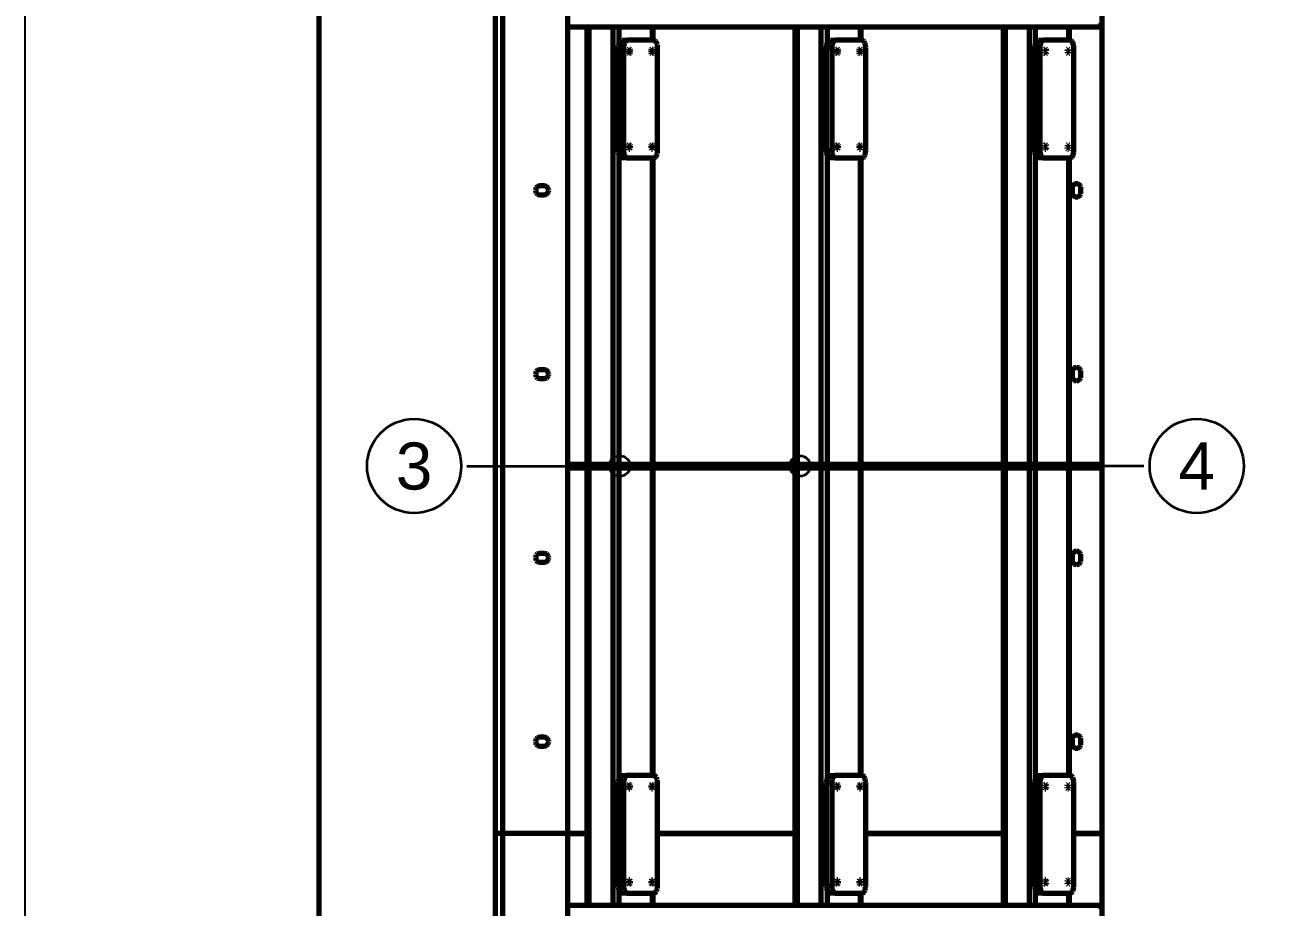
# Model space of a CAD drawing. Header units: millimetres. Extents: x 0 to 599, y 0 to 420.
# Drawn here: x 0 to 84.6, y 275 to 335 of the extents above; entities that cross this region are included whole.
import ezdxf
from ezdxf.enums import TextEntityAlignment as Align

# ---------------------------------------------------------------- set-up
doc = ezdxf.new("R2010")
doc.units = ezdxf.units.MM
doc.styles.add('GOST', font='Arial')

msp = doc.modelspace()

# ---------------------------------------------------------------- linework, layer by layer
at = {"color": 1, "lineweight": 70}
for p, q in [((32, 342.5), (32, 280)), ((32.5, 342.5), (32.5, 280)), ((36.95, 280), (36.95, 342.5)), ((73.322, 280), (73.322, 342.5)), ((73.259, 334.875), (73.259, 335.125)), ((36.95, 334.875), (73.259, 334.875)), ((38.243, 334.875), (38.243, 305.125)), ((38.389, 334.875), (38.389, 305.125)), ((40.017, 334.875), (40.017, 305.125)), ((40.429, 334.875), (40.429, 333.668)), ((42.695, 334.875), (42.695, 333.95)), ((42.738, 334.875), (42.738, 333.95)), ((52.407, 334.875), (52.407, 305.125)), ((52.552, 334.875), (52.552, 305.125)), ((54.181, 334.875), (54.181, 305.125)), ((54.592, 334.875), (54.592, 333.668)), ((56.859, 334.875), (56.859, 333.95)), ((56.901, 334.875), (56.901, 333.95)), ((66.57, 334.875), (66.57, 305.125)), ((66.716, 334.875), (66.716, 305.125)), ((68.344, 334.875), (68.344, 305.125)), ((68.756, 334.875), (68.756, 333.668)), ((71.022, 334.875), (71.022, 333.95)), ((71.065, 334.875), (71.065, 333.95)), ((40.403, 333.45), (40.408, 333.548)), ((40.403, 326.45), (40.403, 333.45)), ((40.746, 333.45), (40.403, 333.45)), ((40.408, 333.548), (40.423, 333.641)), ((40.423, 333.641), (40.446, 333.728)), ((40.446, 333.728), (40.478, 333.804)), ((40.478, 333.804), (40.518, 333.866)), ((40.518, 333.866), (40.562, 333.912)), ((40.562, 333.912), (40.61, 333.94)), ((40.61, 333.94), (40.661, 333.95)), ((40.661, 333.95), (41.003, 333.95)), ((40.751, 333.548), (40.746, 333.45)), ((40.746, 333.45), (40.746, 326.45)), ((40.766, 333.641), (40.751, 333.548)), ((40.789, 333.728), (40.766, 333.641)), ((40.821, 333.804), (40.789, 333.728)), ((40.86, 333.866), (40.821, 333.804)), ((40.905, 333.912), (40.86, 333.866)), ((40.953, 333.94), (40.905, 333.912)), ((41.003, 333.95), (40.953, 333.94)), ((42.806, 333.95), (41.003, 333.95)), ((42.856, 333.94), (42.806, 333.95)), ((42.905, 333.912), (42.856, 333.94)), ((42.949, 333.866), (42.905, 333.912)), ((42.988, 333.804), (42.949, 333.866)), ((43.02, 333.728), (42.988, 333.804)), ((43.044, 333.641), (43.02, 333.728)), ((43.059, 333.548), (43.044, 333.641)), ((43.064, 333.45), (43.059, 333.548)), ((43.064, 326.45), (43.064, 333.45)), ((54.567, 333.45), (54.572, 333.548)), ((54.567, 326.45), (54.567, 333.45)), ((54.909, 333.45), (54.567, 333.45)), ((54.572, 333.548), (54.586, 333.641)), ((54.586, 333.641), (54.61, 333.728)), ((54.61, 333.728), (54.642, 333.804)), ((54.642, 333.804), (54.681, 333.866)), ((54.681, 333.866), (54.726, 333.912)), ((54.726, 333.912), (54.774, 333.94)), ((54.774, 333.94), (54.824, 333.95)), ((54.824, 333.95), (55.167, 333.95)), ((54.914, 333.548), (54.909, 333.45)), ((54.909, 333.45), (54.909, 326.45)), ((54.929, 333.641), (54.914, 333.548)), ((54.953, 333.728), (54.929, 333.641)), ((54.985, 333.804), (54.953, 333.728)), ((55.024, 333.866), (54.985, 333.804)), ((55.068, 333.912), (55.024, 333.866)), ((55.117, 333.94), (55.068, 333.912)), ((55.167, 333.95), (55.117, 333.94)), ((56.97, 333.95), (55.167, 333.95)), ((57.02, 333.94), (56.97, 333.95)), ((57.068, 333.912), (57.02, 333.94)), ((57.113, 333.866), (57.068, 333.912)), ((57.152, 333.804), (57.113, 333.866)), ((57.184, 333.728), (57.152, 333.804)), ((57.208, 333.641), (57.184, 333.728)), ((57.222, 333.548), (57.208, 333.641)), ((57.227, 333.45), (57.222, 333.548)), ((57.227, 326.45), (57.227, 333.45)), ((68.73, 333.45), (68.735, 333.548)), ((68.73, 326.45), (68.73, 333.45)), ((69.073, 333.45), (68.73, 333.45)), ((68.735, 333.548), (68.75, 333.641)), ((68.75, 333.641), (68.774, 333.728)), ((68.774, 333.728), (68.806, 333.804)), ((68.806, 333.804), (68.845, 333.866)), ((68.845, 333.866), (68.889, 333.912)), ((68.889, 333.912), (68.937, 333.94)), ((68.937, 333.94), (68.988, 333.95)), ((68.988, 333.95), (69.331, 333.95)), ((69.078, 333.548), (69.073, 333.45)), ((69.073, 333.45), (69.073, 326.45)), ((69.093, 333.641), (69.078, 333.548)), ((69.116, 333.728), (69.093, 333.641)), ((69.148, 333.804), (69.116, 333.728)), ((69.187, 333.866), (69.148, 333.804)), ((69.232, 333.912), (69.187, 333.866)), ((69.28, 333.94), (69.232, 333.912)), ((69.331, 333.95), (69.28, 333.94)), ((71.133, 333.95), (69.331, 333.95)), ((71.183, 333.94), (71.133, 333.95)), ((71.232, 333.912), (71.183, 333.94)), ((71.276, 333.866), (71.232, 333.912)), ((71.315, 333.804), (71.276, 333.866)), ((71.347, 333.728), (71.315, 333.804)), ((71.371, 333.641), (71.347, 333.728)), ((71.386, 333.548), (71.371, 333.641)), ((71.391, 333.45), (71.386, 333.548)), ((71.391, 326.45), (71.391, 333.45)), ((41.055, 333.262), (41.049, 333.2)), ((41.049, 333.2), (41.055, 333.138)), ((41.073, 333.315), (41.055, 333.262)), ((41.055, 333.138), (41.073, 333.085)), ((41.1, 333.35), (41.073, 333.315)), ((41.073, 333.085), (41.1, 333.05)), ((41.132, 333.362), (41.1, 333.35)), ((41.1, 333.05), (41.132, 333.037)), ((41.164, 333.35), (41.132, 333.362)), ((41.132, 333.037), (41.164, 333.05)), ((41.191, 333.315), (41.164, 333.35)), ((41.164, 333.05), (41.191, 333.085)), ((41.21, 333.262), (41.191, 333.315)), ((41.191, 333.085), (41.21, 333.138)), ((41.216, 333.2), (41.21, 333.262)), ((41.21, 333.138), (41.216, 333.2)), ((42.6, 333.262), (42.594, 333.2)), ((42.594, 333.2), (42.6, 333.138)), ((42.618, 333.315), (42.6, 333.262)), ((42.6, 333.138), (42.618, 333.085)), ((42.645, 333.35), (42.618, 333.315)), ((42.618, 333.085), (42.645, 333.05)), ((42.677, 333.362), (42.645, 333.35)), ((42.645, 333.05), (42.677, 333.037)), ((42.709, 333.35), (42.677, 333.362)), ((42.677, 333.037), (42.709, 333.05)), ((42.737, 333.315), (42.709, 333.35)), ((42.709, 333.05), (42.737, 333.085)), ((42.755, 333.262), (42.737, 333.315)), ((42.737, 333.085), (42.755, 333.138)), ((42.761, 333.2), (42.755, 333.262)), ((42.755, 333.138), (42.761, 333.2)), ((55.218, 333.262), (55.212, 333.2)), ((55.212, 333.2), (55.218, 333.138)), ((55.237, 333.315), (55.218, 333.262)), ((55.218, 333.138), (55.237, 333.085)), ((55.264, 333.35), (55.237, 333.315)), ((55.237, 333.085), (55.264, 333.05)), ((55.296, 333.362), (55.264, 333.35)), ((55.264, 333.05), (55.296, 333.037)), ((55.328, 333.35), (55.296, 333.362)), ((55.296, 333.037), (55.328, 333.05)), ((55.355, 333.315), (55.328, 333.35)), ((55.328, 333.05), (55.355, 333.085)), ((55.373, 333.262), (55.355, 333.315)), ((55.355, 333.085), (55.373, 333.138)), ((55.379, 333.2), (55.373, 333.262)), ((55.373, 333.138), (55.379, 333.2)), ((56.764, 333.262), (56.757, 333.2)), ((56.757, 333.2), (56.764, 333.138)), ((56.782, 333.315), (56.764, 333.262)), ((56.764, 333.138), (56.782, 333.085)), ((56.809, 333.35), (56.782, 333.315)), ((56.782, 333.085), (56.809, 333.05)), ((56.841, 333.362), (56.809, 333.35)), ((56.809, 333.05), (56.841, 333.037)), ((56.873, 333.35), (56.841, 333.362)), ((56.841, 333.037), (56.873, 333.05)), ((56.9, 333.315), (56.873, 333.35)), ((56.873, 333.05), (56.9, 333.085)), ((56.918, 333.262), (56.9, 333.315)), ((56.9, 333.085), (56.918, 333.138)), ((56.925, 333.2), (56.918, 333.262)), ((56.918, 333.138), (56.925, 333.2)), ((69.382, 333.262), (69.376, 333.2)), ((69.376, 333.2), (69.382, 333.138)), ((69.4, 333.315), (69.382, 333.262)), ((69.382, 333.138), (69.4, 333.085)), ((69.427, 333.35), (69.4, 333.315)), ((69.4, 333.085), (69.427, 333.05)), ((69.459, 333.362), (69.427, 333.35)), ((69.427, 333.05), (69.459, 333.037)), ((69.491, 333.35), (69.459, 333.362)), ((69.459, 333.037), (69.491, 333.05)), ((69.518, 333.315), (69.491, 333.35)), ((69.491, 333.05), (69.518, 333.085)), ((69.537, 333.262), (69.518, 333.315)), ((69.518, 333.085), (69.537, 333.138)), ((69.543, 333.2), (69.537, 333.262)), ((69.537, 333.138), (69.543, 333.2)), ((70.927, 333.262), (70.921, 333.2)), ((70.921, 333.2), (70.927, 333.138)), ((70.945, 333.315), (70.927, 333.262)), ((70.927, 333.138), (70.945, 333.085)), ((70.972, 333.35), (70.945, 333.315)), ((70.945, 333.085), (70.972, 333.05)), ((71.004, 333.362), (70.972, 333.35)), ((70.972, 333.05), (71.004, 333.037)), ((71.036, 333.35), (71.004, 333.362)), ((71.004, 333.037), (71.036, 333.05)), ((71.064, 333.315), (71.036, 333.35)), ((71.036, 333.05), (71.064, 333.085)), ((71.082, 333.262), (71.064, 333.315)), ((71.064, 333.085), (71.082, 333.138)), ((71.088, 333.2), (71.082, 333.262)), ((71.082, 333.138), (71.088, 333.2)), ((41.055, 326.762), (41.049, 326.7)), ((41.049, 326.7), (41.055, 326.638)), ((41.073, 326.815), (41.055, 326.762)), ((41.055, 326.638), (41.073, 326.585)), ((41.1, 326.85), (41.073, 326.815)), ((41.132, 326.862), (41.1, 326.85)), ((41.164, 326.85), (41.132, 326.862)), ((41.191, 326.815), (41.164, 326.85)), ((41.21, 326.762), (41.191, 326.815)), ((41.191, 326.585), (41.21, 326.638)), ((41.216, 326.7), (41.21, 326.762)), ((41.21, 326.638), (41.216, 326.7)), ((42.6, 326.762), (42.594, 326.7)), ((42.594, 326.7), (42.6, 326.638)), ((42.618, 326.815), (42.6, 326.762)), ((42.6, 326.638), (42.618, 326.585)), ((42.645, 326.85), (42.618, 326.815)), ((42.677, 326.862), (42.645, 326.85)), ((42.709, 326.85), (42.677, 326.862)), ((42.737, 326.815), (42.709, 326.85)), ((42.755, 326.762), (42.737, 326.815)), ((42.737, 326.585), (42.755, 326.638)), ((42.761, 326.7), (42.755, 326.762)), ((42.755, 326.638), (42.761, 326.7)), ((55.218, 326.762), (55.212, 326.7)), ((55.212, 326.7), (55.218, 326.638)), ((55.237, 326.815), (55.218, 326.762)), ((55.218, 326.638), (55.237, 326.585)), ((55.264, 326.85), (55.237, 326.815)), ((55.296, 326.862), (55.264, 326.85)), ((55.328, 326.85), (55.296, 326.862)), ((55.355, 326.815), (55.328, 326.85)), ((55.373, 326.762), (55.355, 326.815)), ((55.355, 326.585), (55.373, 326.638)), ((55.379, 326.7), (55.373, 326.762)), ((55.373, 326.638), (55.379, 326.7)), ((56.764, 326.762), (56.757, 326.7)), ((56.757, 326.7), (56.764, 326.638)), ((56.782, 326.815), (56.764, 326.762)), ((56.764, 326.638), (56.782, 326.585)), ((56.809, 326.85), (56.782, 326.815)), ((56.841, 326.862), (56.809, 326.85)), ((56.873, 326.85), (56.841, 326.862)), ((56.9, 326.815), (56.873, 326.85)), ((56.918, 326.762), (56.9, 326.815)), ((56.9, 326.585), (56.918, 326.638)), ((56.925, 326.7), (56.918, 326.762)), ((56.918, 326.638), (56.925, 326.7)), ((69.382, 326.762), (69.376, 326.7)), ((69.376, 326.7), (69.382, 326.638)), ((69.4, 326.815), (69.382, 326.762)), ((69.382, 326.638), (69.4, 326.585)), ((69.427, 326.85), (69.4, 326.815)), ((69.459, 326.862), (69.427, 326.85)), ((69.491, 326.85), (69.459, 326.862)), ((69.518, 326.815), (69.491, 326.85)), ((69.537, 326.762), (69.518, 326.815)), ((69.518, 326.585), (69.537, 326.638)), ((69.543, 326.7), (69.537, 326.762)), ((69.537, 326.638), (69.543, 326.7)), ((70.927, 326.762), (70.921, 326.7)), ((70.921, 326.7), (70.927, 326.638)), ((70.945, 326.815), (70.927, 326.762)), ((70.927, 326.638), (70.945, 326.585)), ((70.972, 326.85), (70.945, 326.815)), ((71.004, 326.862), (70.972, 326.85)), ((71.036, 326.85), (71.004, 326.862)), ((71.064, 326.815), (71.036, 326.85)), ((71.082, 326.762), (71.064, 326.815)), ((71.064, 326.585), (71.082, 326.638)), ((71.088, 326.7), (71.082, 326.762)), ((71.082, 326.638), (71.088, 326.7)), ((40.408, 326.352), (40.403, 326.45)), ((40.403, 326.45), (40.746, 326.45)), ((40.423, 326.259), (40.408, 326.352)), ((40.446, 326.172), (40.423, 326.259)), ((40.429, 326.232), (40.429, 305.125)), ((40.478, 326.096), (40.446, 326.172)), ((40.518, 326.034), (40.478, 326.096)), ((40.562, 325.988), (40.518, 326.034)), ((40.61, 325.96), (40.562, 325.988)), ((40.661, 325.95), (40.61, 325.96)), ((41.003, 325.95), (40.661, 325.95)), ((40.746, 326.45), (40.751, 326.352)), ((40.751, 326.352), (40.766, 326.259)), ((40.766, 326.259), (40.789, 326.172)), ((40.789, 326.172), (40.821, 326.096)), ((40.821, 326.096), (40.86, 326.034)), ((40.86, 326.034), (40.905, 325.988)), ((40.905, 325.988), (40.953, 325.96)), ((40.953, 325.96), (41.003, 325.95)), ((41.003, 325.95), (42.806, 325.95)), ((41.073, 326.585), (41.1, 326.55)), ((41.1, 326.55), (41.132, 326.537)), ((41.132, 326.537), (41.164, 326.55)), ((41.164, 326.55), (41.191, 326.585)), ((42.618, 326.585), (42.645, 326.55)), ((42.645, 326.55), (42.677, 326.537)), ((42.677, 326.537), (42.709, 326.55)), ((42.695, 325.95), (42.695, 305.125)), ((42.709, 326.55), (42.737, 326.585)), ((42.738, 325.95), (42.738, 305.125)), ((42.806, 325.95), (42.856, 325.96)), ((42.856, 325.96), (42.905, 325.988)), ((42.905, 325.988), (42.949, 326.034)), ((42.949, 326.034), (42.988, 326.096)), ((42.988, 326.096), (43.02, 326.172)), ((43.02, 326.172), (43.044, 326.259)), ((43.044, 326.259), (43.059, 326.352)), ((43.059, 326.352), (43.064, 326.45)), ((54.572, 326.352), (54.567, 326.45)), ((54.567, 326.45), (54.909, 326.45)), ((54.586, 326.259), (54.572, 326.352)), ((54.61, 326.172), (54.586, 326.259)), ((54.592, 326.232), (54.592, 305.125)), ((54.642, 326.096), (54.61, 326.172)), ((54.681, 326.034), (54.642, 326.096)), ((54.726, 325.988), (54.681, 326.034)), ((54.774, 325.96), (54.726, 325.988)), ((54.824, 325.95), (54.774, 325.96)), ((55.167, 325.95), (54.824, 325.95)), ((54.909, 326.45), (54.914, 326.352)), ((54.914, 326.352), (54.929, 326.259)), ((54.929, 326.259), (54.953, 326.172)), ((54.953, 326.172), (54.985, 326.096)), ((54.985, 326.096), (55.024, 326.034)), ((55.024, 326.034), (55.068, 325.988)), ((55.068, 325.988), (55.117, 325.96)), ((55.117, 325.96), (55.167, 325.95)), ((55.167, 325.95), (56.97, 325.95)), ((55.237, 326.585), (55.264, 326.55)), ((55.264, 326.55), (55.296, 326.537)), ((55.296, 326.537), (55.328, 326.55)), ((55.328, 326.55), (55.355, 326.585)), ((56.782, 326.585), (56.809, 326.55)), ((56.809, 326.55), (56.841, 326.537)), ((56.841, 326.537), (56.873, 326.55)), ((56.859, 325.95), (56.859, 305.125)), ((56.873, 326.55), (56.9, 326.585)), ((56.901, 325.95), (56.901, 305.125)), ((56.97, 325.95), (57.02, 325.96)), ((57.02, 325.96), (57.068, 325.988)), ((57.068, 325.988), (57.113, 326.034)), ((57.113, 326.034), (57.152, 326.096)), ((57.152, 326.096), (57.184, 326.172)), ((57.184, 326.172), (57.208, 326.259)), ((57.208, 326.259), (57.222, 326.352)), ((57.222, 326.352), (57.227, 326.45)), ((68.735, 326.352), (68.73, 326.45)), ((68.73, 326.45), (69.073, 326.45)), ((68.75, 326.259), (68.735, 326.352)), ((68.774, 326.172), (68.75, 326.259)), ((68.756, 326.232), (68.756, 305.125)), ((68.806, 326.096), (68.774, 326.172)), ((68.845, 326.034), (68.806, 326.096)), ((68.889, 325.988), (68.845, 326.034)), ((68.937, 325.96), (68.889, 325.988)), ((68.988, 325.95), (68.937, 325.96)), ((69.331, 325.95), (68.988, 325.95)), ((69.073, 326.45), (69.078, 326.352)), ((69.078, 326.352), (69.093, 326.259)), ((69.093, 326.259), (69.116, 326.172)), ((69.116, 326.172), (69.148, 326.096)), ((69.148, 326.096), (69.187, 326.034)), ((69.187, 326.034), (69.232, 325.988)), ((69.232, 325.988), (69.28, 325.96)), ((69.28, 325.96), (69.331, 325.95)), ((69.331, 325.95), (71.133, 325.95)), ((69.4, 326.585), (69.427, 326.55)), ((69.427, 326.55), (69.459, 326.537)), ((69.459, 326.537), (69.491, 326.55)), ((69.491, 326.55), (69.518, 326.585)), ((70.945, 326.585), (70.972, 326.55)), ((70.972, 326.55), (71.004, 326.537)), ((71.004, 326.537), (71.036, 326.55)), ((71.022, 325.95), (71.022, 305.125)), ((71.036, 326.55), (71.064, 326.585)), ((71.065, 325.95), (71.065, 305.125)), ((71.133, 325.95), (71.183, 325.96)), ((71.183, 325.96), (71.232, 325.988)), ((71.232, 325.988), (71.276, 326.034)), ((71.276, 326.034), (71.315, 326.096)), ((71.315, 326.096), (71.347, 326.172)), ((71.347, 326.172), (71.371, 326.259)), ((71.371, 326.259), (71.386, 326.352)), ((71.386, 326.352), (71.391, 326.45)), ((71.33, 324.076), (71.287, 323.993)), ((71.396, 324.143), (71.33, 324.076)), ((71.48, 324.185), (71.396, 324.143)), ((71.572, 324.2), (71.48, 324.185)), ((71.665, 324.185), (71.572, 324.2)), ((71.749, 324.143), (71.665, 324.185)), ((71.815, 324.076), (71.749, 324.143)), ((71.858, 323.993), (71.815, 324.076)), ((34.765, 323.843), (34.75, 323.75)), ((34.75, 323.75), (34.765, 323.657)), ((34.807, 323.926), (34.765, 323.843)), ((34.765, 323.657), (34.807, 323.574)), ((34.874, 323.993), (34.807, 323.926)), ((34.807, 323.574), (34.874, 323.507)), ((34.957, 324.035), (34.874, 323.993)), ((34.874, 323.507), (34.957, 323.465)), ((35.05, 324.05), (34.957, 324.035)), ((34.957, 323.465), (35.05, 323.45)), ((35.35, 324.05), (35.05, 324.05)), ((35.05, 323.45), (35.35, 323.45)), ((35.443, 324.035), (35.35, 324.05)), ((35.35, 323.45), (35.443, 323.465)), ((35.526, 323.993), (35.443, 324.035)), ((35.443, 323.465), (35.526, 323.507)), ((35.593, 323.926), (35.526, 323.993)), ((35.526, 323.507), (35.593, 323.574)), ((35.635, 323.843), (35.593, 323.926)), ((35.593, 323.574), (35.635, 323.657)), ((35.65, 323.75), (35.635, 323.843)), ((35.635, 323.657), (35.65, 323.75)), ((71.287, 323.993), (71.272, 323.9)), ((71.272, 323.9), (71.272, 323.6)), ((71.272, 323.6), (71.287, 323.507)), ((71.287, 323.507), (71.33, 323.424)), ((71.33, 323.424), (71.396, 323.357)), ((71.396, 323.357), (71.48, 323.315)), ((71.48, 323.315), (71.572, 323.3)), ((71.572, 323.3), (71.665, 323.315)), ((71.665, 323.315), (71.749, 323.357)), ((71.749, 323.357), (71.815, 323.424)), ((71.815, 323.424), (71.858, 323.507)), ((71.872, 323.9), (71.858, 323.993)), ((71.858, 323.507), (71.872, 323.6)), ((71.872, 323.6), (71.872, 323.9)), ((34.807, 311.426), (34.765, 311.343)), ((34.874, 311.493), (34.807, 311.426)), ((34.957, 311.535), (34.874, 311.493)), ((35.05, 311.55), (34.957, 311.535)), ((35.35, 311.55), (35.05, 311.55)), ((35.443, 311.535), (35.35, 311.55)), ((35.526, 311.493), (35.443, 311.535)), ((35.593, 311.426), (35.526, 311.493)), ((35.635, 311.343), (35.593, 311.426)), ((71.287, 311.493), (71.272, 311.4)), ((71.272, 311.4), (71.272, 311.1)), ((71.33, 311.576), (71.287, 311.493)), ((71.396, 311.643), (71.33, 311.576)), ((71.48, 311.685), (71.396, 311.643)), ((71.572, 311.7), (71.48, 311.685)), ((71.665, 311.685), (71.572, 311.7)), ((71.749, 311.643), (71.665, 311.685)), ((71.815, 311.576), (71.749, 311.643)), ((71.858, 311.493), (71.815, 311.576)), ((71.872, 311.4), (71.858, 311.493)), ((71.872, 311.1), (71.872, 311.4)), ((34.765, 311.343), (34.75, 311.25)), ((34.75, 311.25), (34.765, 311.157)), ((34.765, 311.157), (34.807, 311.074)), ((34.807, 311.074), (34.874, 311.007)), ((34.874, 311.007), (34.957, 310.965)), ((34.957, 310.965), (35.05, 310.95)), ((35.05, 310.95), (35.35, 310.95)), ((35.35, 310.95), (35.443, 310.965)), ((35.443, 310.965), (35.526, 311.007)), ((35.526, 311.007), (35.593, 311.074)), ((35.593, 311.074), (35.635, 311.157)), ((35.65, 311.25), (35.635, 311.343)), ((35.635, 311.157), (35.65, 311.25)), ((71.272, 311.1), (71.287, 311.007)), ((71.287, 311.007), (71.33, 310.924)), ((71.33, 310.924), (71.396, 310.857)), ((71.396, 310.857), (71.48, 310.815)), ((71.48, 310.815), (71.572, 310.8)), ((71.572, 310.8), (71.665, 310.815)), ((71.665, 310.815), (71.749, 310.857)), ((71.749, 310.857), (71.815, 310.924)), ((71.815, 310.924), (71.858, 311.007)), ((71.858, 311.007), (71.872, 311.1)), ((36.95, 305.125), (73.259, 305.125)), ((36.95, 304.875), (73.259, 304.875)), ((38.243, 304.875), (38.243, 275.125)), ((38.389, 304.875), (38.389, 275.125)), ((40.017, 304.875), (40.017, 275.125)), ((40.429, 304.875), (40.429, 283.668)), ((42.695, 304.875), (42.695, 283.95)), ((42.738, 304.875), (42.738, 283.95)), ((52.407, 304.875), (52.407, 275.125)), ((52.552, 304.875), (52.552, 275.125)), ((54.181, 304.875), (54.181, 275.125)), ((54.592, 304.875), (54.592, 283.668)), ((56.859, 304.875), (56.859, 283.95)), ((56.901, 304.875), (56.901, 283.95)), ((66.57, 304.875), (66.57, 275.125)), ((66.716, 304.875), (66.716, 275.125)), ((68.344, 304.875), (68.344, 275.125)), ((68.756, 304.875), (68.756, 283.668)), ((71.022, 304.875), (71.022, 283.95)), ((71.065, 304.875), (71.065, 283.95)), ((73.259, 304.875), (73.259, 305.125)), ((34.765, 298.843), (34.75, 298.75)), ((34.75, 298.75), (34.765, 298.657)), ((34.807, 298.926), (34.765, 298.843)), ((34.874, 298.993), (34.807, 298.926)), ((34.957, 299.035), (34.874, 298.993)), ((35.05, 299.05), (34.957, 299.035)), ((35.35, 299.05), (35.05, 299.05)), ((35.443, 299.035), (35.35, 299.05)), ((35.526, 298.993), (35.443, 299.035)), ((35.593, 298.926), (35.526, 298.993)), ((35.635, 298.843), (35.593, 298.926)), ((35.65, 298.75), (35.635, 298.843)), ((35.635, 298.657), (35.65, 298.75)), ((71.287, 298.993), (71.272, 298.9)), ((71.272, 298.9), (71.272, 298.6)), ((71.33, 299.076), (71.287, 298.993)), ((71.396, 299.143), (71.33, 299.076)), ((71.48, 299.185), (71.396, 299.143)), ((71.572, 299.2), (71.48, 299.185)), ((71.665, 299.185), (71.572, 299.2)), ((71.749, 299.143), (71.665, 299.185)), ((71.815, 299.076), (71.749, 299.143)), ((71.858, 298.993), (71.815, 299.076)), ((71.872, 298.9), (71.858, 298.993)), ((71.872, 298.6), (71.872, 298.9)), ((34.765, 298.657), (34.807, 298.574)), ((34.807, 298.574), (34.874, 298.507)), ((34.874, 298.507), (34.957, 298.465)), ((34.957, 298.465), (35.05, 298.45)), ((35.05, 298.45), (35.35, 298.45)), ((35.35, 298.45), (35.443, 298.465)), ((35.443, 298.465), (35.526, 298.507)), ((35.526, 298.507), (35.593, 298.574)), ((35.593, 298.574), (35.635, 298.657)), ((71.272, 298.6), (71.287, 298.507)), ((71.287, 298.507), (71.33, 298.424)), ((71.33, 298.424), (71.396, 298.357)), ((71.396, 298.357), (71.48, 298.315)), ((71.48, 298.315), (71.572, 298.3)), ((71.572, 298.3), (71.665, 298.315)), ((71.665, 298.315), (71.749, 298.357)), ((71.749, 298.357), (71.815, 298.424)), ((71.815, 298.424), (71.858, 298.507)), ((71.858, 298.507), (71.872, 298.6)), ((34.765, 286.343), (34.75, 286.25)), ((34.75, 286.25), (34.765, 286.157)), ((34.807, 286.426), (34.765, 286.343)), ((34.765, 286.157), (34.807, 286.074)), ((34.874, 286.493), (34.807, 286.426)), ((34.807, 286.074), (34.874, 286.007)), ((34.957, 286.535), (34.874, 286.493)), ((34.874, 286.007), (34.957, 285.965)), ((35.05, 286.55), (34.957, 286.535)), ((35.35, 286.55), (35.05, 286.55)), ((35.443, 286.535), (35.35, 286.55)), ((35.526, 286.493), (35.443, 286.535)), ((35.443, 285.965), (35.526, 286.007)), ((35.593, 286.426), (35.526, 286.493)), ((35.526, 286.007), (35.593, 286.074)), ((35.635, 286.343), (35.593, 286.426)), ((35.593, 286.074), (35.635, 286.157)), ((35.65, 286.25), (35.635, 286.343)), ((35.635, 286.157), (35.65, 286.25)), ((71.287, 286.493), (71.272, 286.4)), ((71.272, 286.4), (71.272, 286.1)), ((71.272, 286.1), (71.287, 286.007)), ((71.33, 286.576), (71.287, 286.493)), ((71.287, 286.007), (71.33, 285.924)), ((71.396, 286.643), (71.33, 286.576)), ((71.48, 286.685), (71.396, 286.643)), ((71.572, 286.7), (71.48, 286.685)), ((71.665, 286.685), (71.572, 286.7)), ((71.749, 286.643), (71.665, 286.685)), ((71.815, 286.576), (71.749, 286.643)), ((71.858, 286.493), (71.815, 286.576)), ((71.815, 285.924), (71.858, 286.007)), ((71.872, 286.4), (71.858, 286.493)), ((71.858, 286.007), (71.872, 286.1)), ((71.872, 286.1), (71.872, 286.4)), ((34.957, 285.965), (35.05, 285.95)), ((35.05, 285.95), (35.35, 285.95)), ((35.35, 285.95), (35.443, 285.965)), ((71.33, 285.924), (71.396, 285.857)), ((71.396, 285.857), (71.48, 285.815)), ((71.48, 285.815), (71.572, 285.8)), ((71.572, 285.8), (71.665, 285.815)), ((71.665, 285.815), (71.749, 285.857)), ((71.749, 285.857), (71.815, 285.924)), ((40.403, 283.45), (40.408, 283.548)), ((40.408, 283.548), (40.423, 283.641)), ((40.423, 283.641), (40.446, 283.728)), ((40.446, 283.728), (40.478, 283.804)), ((40.478, 283.804), (40.518, 283.866)), ((40.518, 283.866), (40.562, 283.912)), ((40.562, 283.912), (40.61, 283.94)), ((40.61, 283.94), (40.661, 283.95)), ((40.661, 283.95), (41.003, 283.95)), ((40.751, 283.548), (40.746, 283.45)), ((40.766, 283.641), (40.751, 283.548)), ((40.789, 283.728), (40.766, 283.641)), ((40.821, 283.804), (40.789, 283.728)), ((40.86, 283.866), (40.821, 283.804)), ((40.905, 283.912), (40.86, 283.866)), ((40.953, 283.94), (40.905, 283.912)), ((41.003, 283.95), (40.953, 283.94)), ((42.806, 283.95), (41.003, 283.95)), ((42.856, 283.94), (42.806, 283.95)), ((42.905, 283.912), (42.856, 283.94)), ((42.949, 283.866), (42.905, 283.912)), ((42.988, 283.804), (42.949, 283.866)), ((43.02, 283.728), (42.988, 283.804)), ((43.044, 283.641), (43.02, 283.728)), ((43.059, 283.548), (43.044, 283.641)), ((43.064, 283.45), (43.059, 283.548)), ((54.567, 283.45), (54.572, 283.548)), ((54.572, 283.548), (54.586, 283.641)), ((54.586, 283.641), (54.61, 283.728)), ((54.61, 283.728), (54.642, 283.804)), ((54.642, 283.804), (54.681, 283.866)), ((54.681, 283.866), (54.726, 283.912)), ((54.726, 283.912), (54.774, 283.94)), ((54.774, 283.94), (54.824, 283.95)), ((54.824, 283.95), (55.167, 283.95)), ((54.914, 283.548), (54.909, 283.45)), ((54.929, 283.641), (54.914, 283.548)), ((54.953, 283.728), (54.929, 283.641)), ((54.985, 283.804), (54.953, 283.728)), ((55.024, 283.866), (54.985, 283.804)), ((55.068, 283.912), (55.024, 283.866)), ((55.117, 283.94), (55.068, 283.912)), ((55.167, 283.95), (55.117, 283.94)), ((56.97, 283.95), (55.167, 283.95)), ((57.02, 283.94), (56.97, 283.95)), ((57.068, 283.912), (57.02, 283.94)), ((57.113, 283.866), (57.068, 283.912)), ((57.152, 283.804), (57.113, 283.866)), ((57.184, 283.728), (57.152, 283.804)), ((57.208, 283.641), (57.184, 283.728)), ((57.222, 283.548), (57.208, 283.641)), ((57.227, 283.45), (57.222, 283.548)), ((68.73, 283.45), (68.735, 283.548)), ((68.735, 283.548), (68.75, 283.641)), ((68.75, 283.641), (68.774, 283.728)), ((68.774, 283.728), (68.806, 283.804)), ((68.806, 283.804), (68.845, 283.866)), ((68.845, 283.866), (68.889, 283.912)), ((68.889, 283.912), (68.937, 283.94)), ((68.937, 283.94), (68.988, 283.95)), ((68.988, 283.95), (69.331, 283.95)), ((69.078, 283.548), (69.073, 283.45)), ((69.093, 283.641), (69.078, 283.548)), ((69.116, 283.728), (69.093, 283.641)), ((69.148, 283.804), (69.116, 283.728)), ((69.187, 283.866), (69.148, 283.804)), ((69.232, 283.912), (69.187, 283.866)), ((69.28, 283.94), (69.232, 283.912)), ((69.331, 283.95), (69.28, 283.94)), ((71.133, 283.95), (69.331, 283.95)), ((71.183, 283.94), (71.133, 283.95)), ((71.232, 283.912), (71.183, 283.94)), ((71.276, 283.866), (71.232, 283.912)), ((71.315, 283.804), (71.276, 283.866)), ((71.347, 283.728), (71.315, 283.804)), ((71.371, 283.641), (71.347, 283.728)), ((71.386, 283.548), (71.371, 283.641)), ((71.391, 283.45), (71.386, 283.548)), ((40.403, 276.45), (40.403, 283.45)), ((40.746, 283.45), (40.403, 283.45)), ((40.746, 283.45), (40.746, 276.45)), ((41.055, 283.262), (41.049, 283.2)), ((41.049, 283.2), (41.055, 283.138)), ((41.073, 283.315), (41.055, 283.262)), ((41.055, 283.138), (41.073, 283.085)), ((41.1, 283.35), (41.073, 283.315)), ((41.073, 283.085), (41.1, 283.05)), ((41.132, 283.362), (41.1, 283.35)), ((41.1, 283.05), (41.132, 283.037)), ((41.164, 283.35), (41.132, 283.362)), ((41.132, 283.037), (41.164, 283.05)), ((41.191, 283.315), (41.164, 283.35)), ((41.164, 283.05), (41.191, 283.085)), ((41.21, 283.262), (41.191, 283.315)), ((41.191, 283.085), (41.21, 283.138)), ((41.216, 283.2), (41.21, 283.262)), ((41.21, 283.138), (41.216, 283.2)), ((42.6, 283.262), (42.594, 283.2)), ((42.594, 283.2), (42.6, 283.138)), ((42.618, 283.315), (42.6, 283.262)), ((42.6, 283.138), (42.618, 283.085)), ((42.645, 283.35), (42.618, 283.315)), ((42.618, 283.085), (42.645, 283.05)), ((42.677, 283.362), (42.645, 283.35)), ((42.645, 283.05), (42.677, 283.037)), ((42.709, 283.35), (42.677, 283.362)), ((42.677, 283.037), (42.709, 283.05)), ((42.737, 283.315), (42.709, 283.35)), ((42.709, 283.05), (42.737, 283.085)), ((42.755, 283.262), (42.737, 283.315)), ((42.737, 283.085), (42.755, 283.138)), ((42.761, 283.2), (42.755, 283.262)), ((42.755, 283.138), (42.761, 283.2)), ((43.064, 276.45), (43.064, 283.45)), ((54.567, 276.45), (54.567, 283.45)), ((54.909, 283.45), (54.567, 283.45)), ((54.909, 283.45), (54.909, 276.45)), ((55.218, 283.262), (55.212, 283.2)), ((55.212, 283.2), (55.218, 283.138)), ((55.237, 283.315), (55.218, 283.262)), ((55.218, 283.138), (55.237, 283.085)), ((55.264, 283.35), (55.237, 283.315)), ((55.237, 283.085), (55.264, 283.05)), ((55.296, 283.362), (55.264, 283.35)), ((55.264, 283.05), (55.296, 283.037)), ((55.328, 283.35), (55.296, 283.362)), ((55.296, 283.037), (55.328, 283.05)), ((55.355, 283.315), (55.328, 283.35)), ((55.328, 283.05), (55.355, 283.085)), ((55.373, 283.262), (55.355, 283.315)), ((55.355, 283.085), (55.373, 283.138)), ((55.379, 283.2), (55.373, 283.262)), ((55.373, 283.138), (55.379, 283.2)), ((56.764, 283.262), (56.757, 283.2)), ((56.757, 283.2), (56.764, 283.138)), ((56.782, 283.315), (56.764, 283.262)), ((56.764, 283.138), (56.782, 283.085)), ((56.809, 283.35), (56.782, 283.315)), ((56.782, 283.085), (56.809, 283.05)), ((56.841, 283.362), (56.809, 283.35)), ((56.809, 283.05), (56.841, 283.037)), ((56.873, 283.35), (56.841, 283.362)), ((56.841, 283.037), (56.873, 283.05)), ((56.9, 283.315), (56.873, 283.35)), ((56.873, 283.05), (56.9, 283.085)), ((56.918, 283.262), (56.9, 283.315)), ((56.9, 283.085), (56.918, 283.138)), ((56.925, 283.2), (56.918, 283.262)), ((56.918, 283.138), (56.925, 283.2)), ((57.227, 276.45), (57.227, 283.45)), ((68.73, 276.45), (68.73, 283.45)), ((69.073, 283.45), (68.73, 283.45)), ((69.073, 283.45), (69.073, 276.45)), ((69.382, 283.262), (69.376, 283.2)), ((69.376, 283.2), (69.382, 283.138)), ((69.4, 283.315), (69.382, 283.262)), ((69.382, 283.138), (69.4, 283.085)), ((69.427, 283.35), (69.4, 283.315)), ((69.4, 283.085), (69.427, 283.05)), ((69.459, 283.362), (69.427, 283.35)), ((69.427, 283.05), (69.459, 283.037)), ((69.491, 283.35), (69.459, 283.362)), ((69.459, 283.037), (69.491, 283.05)), ((69.518, 283.315), (69.491, 283.35)), ((69.491, 283.05), (69.518, 283.085)), ((69.537, 283.262), (69.518, 283.315)), ((69.518, 283.085), (69.537, 283.138)), ((69.543, 283.2), (69.537, 283.262)), ((69.537, 283.138), (69.543, 283.2)), ((70.927, 283.262), (70.921, 283.2)), ((70.921, 283.2), (70.927, 283.138)), ((70.945, 283.315), (70.927, 283.262)), ((70.927, 283.138), (70.945, 283.085)), ((70.972, 283.35), (70.945, 283.315)), ((70.945, 283.085), (70.972, 283.05)), ((71.004, 283.362), (70.972, 283.35)), ((70.972, 283.05), (71.004, 283.037)), ((71.036, 283.35), (71.004, 283.362)), ((71.004, 283.037), (71.036, 283.05)), ((71.064, 283.315), (71.036, 283.35)), ((71.036, 283.05), (71.064, 283.085)), ((71.082, 283.262), (71.064, 283.315)), ((71.064, 283.085), (71.082, 283.138)), ((71.088, 283.2), (71.082, 283.262)), ((71.082, 283.138), (71.088, 283.2)), ((71.391, 276.45), (71.391, 283.45)), ((32.003, 280), (32, 280)), ((32, 280), (32, 217.5)), ((32, 280), (32, 217.5)), ((32.003, 280), (32, 280)), ((32.013, 280), (32.003, 280)), ((32.013, 280), (32.003, 280)), ((32.028, 280), (32.013, 280)), ((32.028, 280), (32.013, 280)), ((32.05, 280), (32.028, 280)), ((32.05, 280), (32.028, 280)), ((32.077, 280), (32.05, 280)), ((32.077, 280), (32.05, 280)), ((32.109, 280), (32.077, 280)), ((32.109, 280), (32.077, 280)), ((32.146, 280), (32.109, 280)), ((32.146, 280), (32.109, 280)), ((32.188, 280), (32.146, 280)), ((32.188, 280), (32.146, 280)), ((32.234, 280), (32.188, 280)), ((32.234, 280), (32.188, 280)), ((32.283, 280), (32.234, 280)), ((32.283, 280), (32.234, 280)), ((32.335, 280), (32.283, 280)), ((32.335, 280), (32.283, 280)), ((32.389, 280), (32.335, 280)), ((32.389, 280), (32.335, 280)), ((32.444, 280), (32.389, 280)), ((32.444, 280), (32.389, 280)), ((32.5, 280), (32.444, 280)), ((32.5, 280), (32.444, 280)), ((36.95, 280), (32.5, 280)), ((36.95, 280), (32.5, 280)), ((32.5, 280), (32.5, 217.5)), ((36.95, 280), (38.243, 280)), ((38.243, 280), (36.95, 280)), ((36.95, 217.5), (36.95, 280)), ((43.064, 280), (52.552, 280)), ((52.552, 280), (43.064, 280)), ((57.227, 280), (66.716, 280)), ((66.716, 280), (57.227, 280)), ((71.391, 280), (73.322, 280)), ((73.322, 280), (71.391, 280)), ((73.322, 217.5), (73.322, 280)), ((41.055, 276.762), (41.049, 276.7)), ((41.049, 276.7), (41.055, 276.638)), ((41.073, 276.815), (41.055, 276.762)), ((41.1, 276.85), (41.073, 276.815)), ((41.132, 276.862), (41.1, 276.85)), ((41.164, 276.85), (41.132, 276.862)), ((41.191, 276.815), (41.164, 276.85)), ((41.21, 276.762), (41.191, 276.815)), ((41.216, 276.7), (41.21, 276.762)), ((41.21, 276.638), (41.216, 276.7)), ((42.6, 276.762), (42.594, 276.7)), ((42.594, 276.7), (42.6, 276.638)), ((42.618, 276.815), (42.6, 276.762)), ((42.645, 276.85), (42.618, 276.815)), ((42.677, 276.862), (42.645, 276.85)), ((42.709, 276.85), (42.677, 276.862)), ((42.737, 276.815), (42.709, 276.85)), ((42.755, 276.762), (42.737, 276.815)), ((42.761, 276.7), (42.755, 276.762)), ((42.755, 276.638), (42.761, 276.7)), ((55.218, 276.762), (55.212, 276.7)), ((55.212, 276.7), (55.218, 276.638)), ((55.237, 276.815), (55.218, 276.762)), ((55.264, 276.85), (55.237, 276.815)), ((55.296, 276.862), (55.264, 276.85)), ((55.328, 276.85), (55.296, 276.862)), ((55.355, 276.815), (55.328, 276.85)), ((55.373, 276.762), (55.355, 276.815)), ((55.379, 276.7), (55.373, 276.762)), ((55.373, 276.638), (55.379, 276.7)), ((56.764, 276.762), (56.757, 276.7)), ((56.757, 276.7), (56.764, 276.638)), ((56.782, 276.815), (56.764, 276.762)), ((56.809, 276.85), (56.782, 276.815)), ((56.841, 276.862), (56.809, 276.85)), ((56.873, 276.85), (56.841, 276.862)), ((56.9, 276.815), (56.873, 276.85)), ((56.918, 276.762), (56.9, 276.815)), ((56.925, 276.7), (56.918, 276.762)), ((56.918, 276.638), (56.925, 276.7)), ((69.382, 276.762), (69.376, 276.7)), ((69.376, 276.7), (69.382, 276.638)), ((69.4, 276.815), (69.382, 276.762)), ((69.427, 276.85), (69.4, 276.815)), ((69.459, 276.862), (69.427, 276.85)), ((69.491, 276.85), (69.459, 276.862)), ((69.518, 276.815), (69.491, 276.85)), ((69.537, 276.762), (69.518, 276.815)), ((69.543, 276.7), (69.537, 276.762)), ((69.537, 276.638), (69.543, 276.7)), ((70.927, 276.762), (70.921, 276.7)), ((70.921, 276.7), (70.927, 276.638)), ((70.945, 276.815), (70.927, 276.762)), ((70.972, 276.85), (70.945, 276.815)), ((71.004, 276.862), (70.972, 276.85)), ((71.036, 276.85), (71.004, 276.862)), ((71.064, 276.815), (71.036, 276.85)), ((71.082, 276.762), (71.064, 276.815)), ((71.088, 276.7), (71.082, 276.762)), ((71.082, 276.638), (71.088, 276.7)), ((40.408, 276.352), (40.403, 276.45)), ((40.403, 276.45), (40.746, 276.45)), ((40.423, 276.259), (40.408, 276.352)), ((40.446, 276.172), (40.423, 276.259)), ((40.429, 276.232), (40.429, 275.125)), ((40.478, 276.096), (40.446, 276.172)), ((40.518, 276.034), (40.478, 276.096)), ((40.562, 275.988), (40.518, 276.034)), ((40.61, 275.96), (40.562, 275.988)), ((40.661, 275.95), (40.61, 275.96)), ((41.003, 275.95), (40.661, 275.95)), ((40.746, 276.45), (40.751, 276.352)), ((40.751, 276.352), (40.766, 276.259)), ((40.766, 276.259), (40.789, 276.172)), ((40.789, 276.172), (40.821, 276.096)), ((40.821, 276.096), (40.86, 276.034)), ((40.86, 276.034), (40.905, 275.988)), ((40.905, 275.988), (40.953, 275.96)), ((40.953, 275.96), (41.003, 275.95)), ((41.003, 275.95), (42.806, 275.95)), ((41.055, 276.638), (41.073, 276.585)), ((41.073, 276.585), (41.1, 276.55)), ((41.1, 276.55), (41.132, 276.537)), ((41.132, 276.537), (41.164, 276.55)), ((41.164, 276.55), (41.191, 276.585)), ((41.191, 276.585), (41.21, 276.638)), ((42.6, 276.638), (42.618, 276.585)), ((42.618, 276.585), (42.645, 276.55)), ((42.645, 276.55), (42.677, 276.537)), ((42.677, 276.537), (42.709, 276.55)), ((42.695, 275.95), (42.695, 275.125)), ((42.709, 276.55), (42.737, 276.585)), ((42.737, 276.585), (42.755, 276.638)), ((42.738, 275.95), (42.738, 275.125)), ((42.806, 275.95), (42.856, 275.96)), ((42.856, 275.96), (42.905, 275.988)), ((42.905, 275.988), (42.949, 276.034)), ((42.949, 276.034), (42.988, 276.096)), ((42.988, 276.096), (43.02, 276.172)), ((43.02, 276.172), (43.044, 276.259)), ((43.044, 276.259), (43.059, 276.352)), ((43.059, 276.352), (43.064, 276.45)), ((54.572, 276.352), (54.567, 276.45)), ((54.567, 276.45), (54.909, 276.45)), ((54.586, 276.259), (54.572, 276.352)), ((54.61, 276.172), (54.586, 276.259)), ((54.592, 276.232), (54.592, 275.125)), ((54.642, 276.096), (54.61, 276.172)), ((54.681, 276.034), (54.642, 276.096)), ((54.726, 275.988), (54.681, 276.034)), ((54.774, 275.96), (54.726, 275.988)), ((54.824, 275.95), (54.774, 275.96)), ((55.167, 275.95), (54.824, 275.95)), ((54.909, 276.45), (54.914, 276.352)), ((54.914, 276.352), (54.929, 276.259)), ((54.929, 276.259), (54.953, 276.172)), ((54.953, 276.172), (54.985, 276.096)), ((54.985, 276.096), (55.024, 276.034)), ((55.024, 276.034), (55.068, 275.988)), ((55.068, 275.988), (55.117, 275.96)), ((55.117, 275.96), (55.167, 275.95)), ((55.167, 275.95), (56.97, 275.95)), ((55.218, 276.638), (55.237, 276.585)), ((55.237, 276.585), (55.264, 276.55)), ((55.264, 276.55), (55.296, 276.537)), ((55.296, 276.537), (55.328, 276.55)), ((55.328, 276.55), (55.355, 276.585)), ((55.355, 276.585), (55.373, 276.638)), ((56.764, 276.638), (56.782, 276.585)), ((56.782, 276.585), (56.809, 276.55)), ((56.809, 276.55), (56.841, 276.537)), ((56.841, 276.537), (56.873, 276.55)), ((56.859, 275.95), (56.859, 275.125)), ((56.873, 276.55), (56.9, 276.585)), ((56.9, 276.585), (56.918, 276.638)), ((56.901, 275.95), (56.901, 275.125)), ((56.97, 275.95), (57.02, 275.96)), ((57.02, 275.96), (57.068, 275.988)), ((57.068, 275.988), (57.113, 276.034)), ((57.113, 276.034), (57.152, 276.096)), ((57.152, 276.096), (57.184, 276.172)), ((57.184, 276.172), (57.208, 276.259)), ((57.208, 276.259), (57.222, 276.352)), ((57.222, 276.352), (57.227, 276.45)), ((68.735, 276.352), (68.73, 276.45)), ((68.73, 276.45), (69.073, 276.45)), ((68.75, 276.259), (68.735, 276.352)), ((68.774, 276.172), (68.75, 276.259)), ((68.756, 276.232), (68.756, 275.125)), ((68.806, 276.096), (68.774, 276.172)), ((68.845, 276.034), (68.806, 276.096)), ((68.889, 275.988), (68.845, 276.034)), ((68.937, 275.96), (68.889, 275.988)), ((68.988, 275.95), (68.937, 275.96)), ((69.331, 275.95), (68.988, 275.95)), ((69.073, 276.45), (69.078, 276.352)), ((69.078, 276.352), (69.093, 276.259)), ((69.093, 276.259), (69.116, 276.172)), ((69.116, 276.172), (69.148, 276.096)), ((69.148, 276.096), (69.187, 276.034)), ((69.187, 276.034), (69.232, 275.988)), ((69.232, 275.988), (69.28, 275.96)), ((69.28, 275.96), (69.331, 275.95)), ((69.331, 275.95), (71.133, 275.95)), ((69.382, 276.638), (69.4, 276.585)), ((69.4, 276.585), (69.427, 276.55)), ((69.427, 276.55), (69.459, 276.537)), ((69.459, 276.537), (69.491, 276.55)), ((69.491, 276.55), (69.518, 276.585)), ((69.518, 276.585), (69.537, 276.638)), ((70.927, 276.638), (70.945, 276.585)), ((70.945, 276.585), (70.972, 276.55)), ((70.972, 276.55), (71.004, 276.537)), ((71.004, 276.537), (71.036, 276.55)), ((71.022, 275.95), (71.022, 275.125)), ((71.036, 276.55), (71.064, 276.585)), ((71.064, 276.585), (71.082, 276.638)), ((71.065, 275.95), (71.065, 275.125)), ((71.133, 275.95), (71.183, 275.96)), ((71.183, 275.96), (71.232, 275.988)), ((71.232, 275.988), (71.276, 276.034)), ((71.276, 276.034), (71.315, 276.096)), ((71.315, 276.096), (71.347, 276.172)), ((71.347, 276.172), (71.371, 276.259)), ((71.371, 276.259), (71.386, 276.352)), ((71.386, 276.352), (71.391, 276.45)), ((36.95, 275.125), (73.259, 275.125)), ((73.259, 274.875), (73.259, 275.125))]:
    msp.add_line(p, q, dxfattribs=at)
at = {"color": 7, "lineweight": 35}
for p, q in [((30.09, 305), (40.49, 305)), ((76.152, 305), (52.752, 305))]:
    msp.add_line(p, q, dxfattribs=at)
at = {"color": 7, "lineweight": 25}
msp.add_lwpolyline([(0, 0), (594, 0), (594, 420), (0, 420)], close=True, dxfattribs=at)
at = {"color": 7, "lineweight": 70}
msp.add_lwpolyline([(20, 5), (589, 5), (589, 415), (20, 415)], close=True, dxfattribs=at)
at = {"color": 7, "lineweight": 35}
for centre, radius in [((26.49, 305), 3.2), ((79.752, 305), 3.2), ((40.49, 305), 0.7), ((52.752, 305), 0.7)]:
    msp.add_circle(centre, radius, dxfattribs=at)

# ---------------------------------------------------------------- texts
at = {"color": 7, "style": 'GOST'}
for s, p in [('3', (26.49, 305)), ('4', (79.752, 305))]:
    msp.add_text(s, height=3.2, dxfattribs=at).set_placement(p, align=Align.MIDDLE)

doc.saveas('drawing.dxf')
